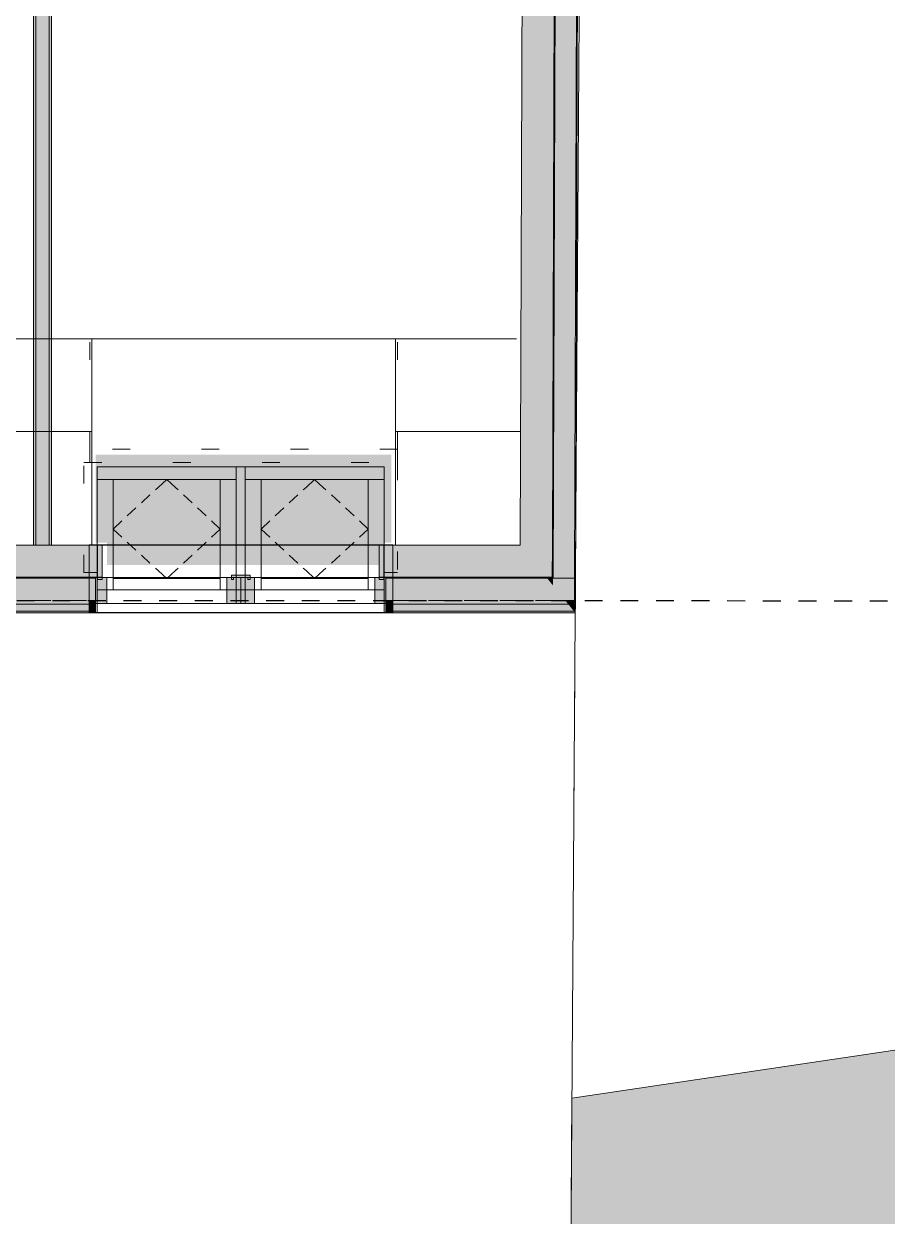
# Model space of a CAD drawing. Header units: metres. Extents: x -3 to 171, y -23 to 41.
# Drawn here: x 149.22 to 154.06, y 17 to 23.7 of the extents above; entities that cross this region are included whole.
import ezdxf

# ---------------------------------------------------------------- set-up
doc = ezdxf.new("R2010")
doc.units = ezdxf.units.M
doc.header["$MEASUREMENT"] = 0
doc.linetypes.add('Baufluchtlinie', pattern=[0.013, 0.008, -0.005])
doc.linetypes.add('UNSICHTBAR', pattern=[0.4, 0, -0.4])
for name, color, linetype in [('110 Wand Aussen', 7, 'Continuous'), ('130 Wand Innen', 7, 'Continuous'), ('310 Dachkonstruktion massiv', 7, 'Continuous'), ('325 Dachfenster', 7, 'Continuous'), ('725 Nachbarbebauung', 7, 'Continuous'), ('815 Raumbegrenzung', 7, 'Continuous'), ('905 VP Beschriftung Übersicht.Übersicht', 7, 'Continuous'), ('925 Vorentwurf Beschriftung', 7, 'Continuous'), ('Neubau_840 Baulinien', 7, 'Continuous')]:
    doc.layers.add(name, color=color, linetype=linetype)
doc.linetypes.add('Grenze Grundstück', pattern='A,0,[1,415_260415_PP_VA_1_7 1 DG1.Shx,S=0.00031746,R=0,X=0,Y=0],-0.04,0', length=0.04)

# ---------------------------------------------------------------- blocks, each defined once
blk = doc.blocks.new('Decke_7_2', base_point=(152.2827, 15.8899))
at = {"layer": '725 Nachbarbebauung', "linetype": 'Continuous', "lineweight": 0, "true_color": 0x1f1f1f}
blk.add_hatch(color=250, dxfattribs=at).paths.add_polyline_path([(152.2827, 15.8899), (152.2278, 4.1322), (158.4701, 5.2674), (171.1568, 7.1532), (171.2501, 20.4837), (152.2946, 17.666)])
at = {"layer": '725 Nachbarbebauung', "color": 8, "linetype": 'Continuous', "lineweight": 13, "flags": 128}
blk.add_lwpolyline([(152.2827, 15.8899), (152.2278, 4.1322), (158.4701, 5.2674), (171.1568, 7.1532), (171.2501, 20.4837), (152.2946, 17.666)], close=True, dxfattribs=at)
blk = doc.blocks.new('Einfache Fensteröffnung[3]_2', base_point=(133.3792, 35.4602))
at = {"layer": '110 Wand Aussen', "color": 7, "linetype": 'Continuous', "lineweight": 18}
for p, q in [((149.5859, 20.5902), (149.5859, 20.7702)), ((151.2899, 20.5902), (151.2899, 20.7702))]:
    blk.add_line(p, q, dxfattribs=at)
at = {"layer": '110 Wand Aussen', "color": 7, "linetype": 'Continuous', "lineweight": 25}
for p, q in [((151.2899, 20.7702), (149.5859, 20.7702)), ((151.2899, 20.3902), (149.5859, 20.3902))]:
    blk.add_line(p, q, dxfattribs=at)
at = {"layer": '110 Wand Aussen', "color": 7, "linetype": 'Continuous', "lineweight": 13}
for p, q in [((149.5859, 20.5852), (149.5859, 20.5902)), ((149.5859, 20.4602), (149.5859, 20.5852)), ((151.2899, 20.5852), (151.2899, 20.5902)), ((151.2899, 20.4602), (151.2899, 20.5852)), ((149.5859, 20.4402), (149.5859, 20.4602)), ((149.5859, 20.4002), (149.5859, 20.4402)), ((151.2899, 20.4402), (151.2899, 20.4602)), ((151.2899, 20.4002), (151.2899, 20.4402)), ((149.5859, 20.3902), (149.5859, 20.4002)), ((151.2899, 20.3902), (151.2899, 20.4002))]:
    blk.add_line(p, q, dxfattribs=at)
blk = doc.blocks.new('Einfache Fensteröffnung[4]_2', base_point=(133.3792, 35.4602))
at = {"layer": '110 Wand Aussen', "color": 7, "linetype": 'Continuous', "lineweight": 18}
for p, q in [((147.1672, 20.5902), (147.1672, 20.7702)), ((148.8712, 20.5902), (148.8712, 20.7702))]:
    blk.add_line(p, q, dxfattribs=at)
at = {"layer": '110 Wand Aussen', "color": 7, "linetype": 'Continuous', "lineweight": 25}
for p, q in [((148.8712, 20.7702), (147.1672, 20.7702)), ((148.8712, 20.3902), (147.1672, 20.3902))]:
    blk.add_line(p, q, dxfattribs=at)
at = {"layer": '110 Wand Aussen', "color": 7, "linetype": 'Continuous', "lineweight": 13}
for p, q in [((147.1672, 20.5852), (147.1672, 20.5902)), ((147.1672, 20.4602), (147.1672, 20.5852)), ((148.8712, 20.5852), (148.8712, 20.5902)), ((148.8712, 20.4602), (148.8712, 20.5852)), ((147.1672, 20.4402), (147.1672, 20.4602)), ((147.1672, 20.4002), (147.1672, 20.4402)), ((148.8712, 20.4402), (148.8712, 20.4602)), ((148.8712, 20.4002), (148.8712, 20.4402)), ((147.1672, 20.3902), (147.1672, 20.4002)), ((148.8712, 20.3902), (148.8712, 20.4002))]:
    blk.add_line(p, q, dxfattribs=at)
blk = doc.blocks.new('Wand_8_2', base_point=(152.3142, 20.4602))
at = {"layer": '110 Wand Aussen', "linetype": 'Continuous', "lineweight": 0, "true_color": 0x000000}
for points in [[(145.9292, 20.5902), (147.1672, 20.5902), (147.1672, 20.7702), (145.9292, 20.7702)], [(149.5859, 20.7702), (148.8712, 20.7702), (148.8712, 20.5902), (149.5859, 20.5902)], [(151.2899, 20.7702), (151.2899, 20.5902), (152.0047, 20.5902), (152.0053, 20.7702)], [(152.0047, 20.5902), (152.1515, 20.5902), (152.0053, 20.7702)], [(152.0053, 20.7702), (152.1515, 20.5902), (152.1847, 20.5902), (152.1853, 20.7702)], [(145.9292, 20.5852), (147.1672, 20.5852), (147.1672, 20.5902), (145.9292, 20.5902)], [(145.9292, 20.5852), (145.9292, 20.4602), (147.1672, 20.4602), (147.1672, 20.5852)], [(149.5859, 20.5902), (148.8712, 20.5902), (148.8712, 20.5852), (149.5859, 20.5852)], [(148.8712, 20.4602), (149.5859, 20.4602), (149.5859, 20.5852), (148.8712, 20.5852)], [(152.1515, 20.5902), (151.2899, 20.5902), (151.2899, 20.5852), (152.1556, 20.5852)], [(152.1556, 20.5852), (151.2899, 20.5852), (151.2899, 20.4602), (152.2571, 20.4602)], [(152.1515, 20.5902), (152.1556, 20.5852), (152.1846, 20.5852), (152.1847, 20.5902)], [(152.1556, 20.5852), (152.1845, 20.5496), (152.1846, 20.5852)], [(152.1846, 20.5852), (152.1845, 20.5496), (152.1895, 20.5435), (152.1896, 20.5852)], [(152.1847, 20.5902), (152.1846, 20.5852), (152.1896, 20.5852), (152.1897, 20.5902)], [(152.1896, 20.5852), (152.1895, 20.5435), (152.2571, 20.4602), (152.3092, 20.4602), (152.3096, 20.5852)], [(145.9292, 20.4602), (145.9292, 20.4402), (147.1672, 20.4402), (147.1672, 20.4602)], [(148.8712, 20.4402), (149.5859, 20.4402), (149.5859, 20.4602), (148.8712, 20.4602)], [(152.2571, 20.4602), (151.2899, 20.4602), (151.2899, 20.4402), (152.2734, 20.4402)], [(152.2571, 20.4602), (152.2734, 20.4402), (152.3092, 20.4402), (152.3092, 20.4602)], [(152.3092, 20.4602), (152.3092, 20.4402), (152.3142, 20.4402), (152.3142, 20.4602)], [(145.9292, 20.3902), (147.1672, 20.3902), (147.1672, 20.4002), (145.9292, 20.4002)], [(148.8712, 20.4002), (148.8712, 20.3902), (149.5859, 20.3902), (149.5859, 20.4002)], [(151.2899, 20.4002), (151.2899, 20.3902), (152.314, 20.3902), (152.3059, 20.4002)], [(152.3059, 20.4002), (152.309, 20.3964), (152.309, 20.4002)], [(152.309, 20.3964), (152.314, 20.3902), (152.314, 20.4002), (152.309, 20.4002)]]:
    blk.add_hatch(color=18, dxfattribs=at).paths.add_polyline_path(points)
at = {"layer": '110 Wand Aussen', "linetype": 'Continuous', "lineweight": 0, "true_color": 0xffffff}
for points in [[(145.9292, 20.4402), (145.9292, 20.4002), (147.1672, 20.4002), (147.1672, 20.4402)], [(148.8712, 20.4002), (149.5859, 20.4002), (149.5859, 20.4402), (148.8712, 20.4402)], [(152.2734, 20.4402), (151.2899, 20.4402), (151.2899, 20.4002), (152.3059, 20.4002)], [(152.2734, 20.4402), (152.3059, 20.4002), (152.309, 20.4002), (152.3092, 20.4402)], [(152.3092, 20.4402), (152.309, 20.4002), (152.314, 20.4002), (152.3142, 20.4402)]]:
    blk.add_hatch(color=7, dxfattribs=at).paths.add_polyline_path(points)
at = {"layer": '110 Wand Aussen', "color": 7, "linetype": 'Continuous', "lineweight": 18}
for p, q in [((147.1672, 20.5902), (147.1672, 20.7702)), ((148.8712, 20.5902), (148.8712, 20.7702)), ((149.5859, 20.5902), (149.5859, 20.7702)), ((151.2899, 20.5902), (151.2899, 20.7702)), ((152.1847, 20.5902), (152.1853, 20.7702)), ((145.9292, 20.5902), (147.1672, 20.5902)), ((148.8712, 20.5902), (149.5859, 20.5902)), ((151.2899, 20.5902), (152.0047, 20.5902)), ((152.0047, 20.5902), (152.1515, 20.5902)), ((152.1515, 20.5902), (152.1847, 20.5902))]:
    blk.add_line(p, q, dxfattribs=at)
at = {"layer": '110 Wand Aussen', "color": 7, "linetype": 'Continuous', "lineweight": 13}
for p, q in [((145.9292, 20.5852), (147.1672, 20.5852)), ((147.1672, 20.5852), (147.1672, 20.5902)), ((147.1672, 20.4602), (147.1672, 20.5852)), ((148.8712, 20.5852), (148.8712, 20.5902)), ((148.8712, 20.5852), (149.5859, 20.5852)), ((148.8712, 20.4602), (148.8712, 20.5852)), ((149.5859, 20.5852), (149.5859, 20.5902)), ((149.5859, 20.4602), (149.5859, 20.5852)), ((151.2899, 20.5852), (151.2899, 20.5902)), ((151.2899, 20.5852), (152.1556, 20.5852)), ((151.2899, 20.4602), (151.2899, 20.5852)), ((152.1556, 20.5852), (152.1846, 20.5852)), ((152.1846, 20.5852), (152.1896, 20.5852)), ((152.1896, 20.5852), (152.1897, 20.5902)), ((152.1896, 20.5852), (152.3096, 20.5852)), ((152.3092, 20.4602), (152.3096, 20.5852)), ((145.9292, 20.4402), (147.1672, 20.4402)), ((147.1672, 20.4402), (147.1672, 20.4602)), ((147.1672, 20.4002), (147.1672, 20.4402)), ((148.8712, 20.4402), (148.8712, 20.4602)), ((148.8712, 20.4402), (149.5859, 20.4402)), ((148.8712, 20.4002), (148.8712, 20.4402)), ((149.5859, 20.4402), (149.5859, 20.4602)), ((149.5859, 20.4002), (149.5859, 20.4402)), ((151.2899, 20.4402), (151.2899, 20.4602)), ((151.2899, 20.4402), (152.2734, 20.4402)), ((151.2899, 20.4002), (151.2899, 20.4402)), ((152.2734, 20.4402), (152.3092, 20.4402)), ((152.3092, 20.4402), (152.3142, 20.4402)), ((145.9292, 20.4002), (147.1672, 20.4002)), ((147.1672, 20.3902), (147.1672, 20.4002)), ((148.8712, 20.4002), (149.5859, 20.4002)), ((148.8712, 20.3902), (148.8712, 20.4002)), ((149.5859, 20.3902), (149.5859, 20.4002)), ((151.2899, 20.4002), (152.3059, 20.4002)), ((151.2899, 20.3902), (151.2899, 20.4002)), ((152.3059, 20.4002), (152.309, 20.4002)), ((152.309, 20.4002), (152.314, 20.4002))]:
    blk.add_line(p, q, dxfattribs=at)
at = {"layer": '110 Wand Aussen', "color": 7, "linetype": 'Baufluchtlinie', "lineweight": 0}
for p, q in [((145.9292, 20.4602), (147.1672, 20.4602)), ((148.8712, 20.4602), (149.5859, 20.4602)), ((151.2899, 20.4602), (152.2571, 20.4602)), ((152.2571, 20.4602), (152.3092, 20.4602)), ((152.3092, 20.4602), (152.3142, 20.4602))]:
    blk.add_line(p, q, dxfattribs=at)
at = {"layer": '110 Wand Aussen', "color": 7, "linetype": 'Continuous', "lineweight": 18, "flags": 128}
for points in [[(147.1672, 20.7702), (145.9292, 20.7702)], [(149.5859, 20.7702), (148.8712, 20.7702)], [(152.0053, 20.7702), (151.2899, 20.7702)]]:
    blk.add_lwpolyline(points, dxfattribs=at)
at = {"layer": '110 Wand Aussen', "color": 7, "linetype": 'Continuous', "lineweight": 13, "flags": 128}
for points in [[(145.9292, 20.4602), (145.9292, 20.5852)], [(145.9292, 20.4402), (145.9292, 20.4602)], [(145.9292, 20.4002), (145.9292, 20.4402)], [(152.314, 20.4002), (152.3142, 20.4402)], [(152.3142, 20.4402), (152.3142, 20.4602)], [(145.9292, 20.3902), (145.9292, 20.4002)], [(145.9292, 20.3902), (147.1672, 20.3902)], [(148.8712, 20.3902), (149.5859, 20.3902)], [(151.2899, 20.3902), (152.314, 20.3902)], [(152.314, 20.3902), (152.314, 20.4002)]]:
    blk.add_lwpolyline(points, dxfattribs=at)
at = {"layer": '110 Wand Aussen', "color": 7, "linetype": 'Continuous', "lineweight": 13}
for name in ['Einfache Fensteröffnung[4]_2', 'Einfache Fensteröffnung[3]_2']:
    blk.add_blockref(name, (133.3792, 35.4602), dxfattribs=at)
blk = doc.blocks.new('Wand_35_2', base_point=(152.349, 30.891))
at = {"layer": '110 Wand Aussen', "linetype": 'Continuous', "lineweight": 0, "true_color": 0x000000}
for points in [[(152.1853, 20.7702), (152.219, 30.8915), (152.039, 30.8921), (152.0053, 20.7702)], [(152.1897, 20.5902), (152.224, 30.8915), (152.219, 30.8915), (152.1847, 20.5902)], [(152.3096, 20.5852), (152.344, 30.8911), (152.224, 30.8915), (152.1896, 20.5852)], [(152.3142, 20.4602), (152.349, 30.891), (152.344, 30.8911), (152.3092, 20.4602)]]:
    blk.add_hatch(color=18, dxfattribs=at).paths.add_polyline_path(points)
at = {"layer": '110 Wand Aussen', "color": 7, "linetype": 'Continuous', "lineweight": 18}
for p, q in [((152.1853, 20.7702), (152.219, 30.8915)), ((152.1847, 20.5902), (152.1853, 20.7702))]:
    blk.add_line(p, q, dxfattribs=at)
at = {"layer": '110 Wand Aussen', "color": 7, "linetype": 'Continuous', "lineweight": 13}
for p, q in [((152.1897, 20.5902), (152.224, 30.8915)), ((152.3096, 20.5852), (152.344, 30.8911)), ((152.1896, 20.5852), (152.1897, 20.5902)), ((152.1896, 20.5852), (152.3096, 20.5852)), ((152.3092, 20.4602), (152.3096, 20.5852))]:
    blk.add_line(p, q, dxfattribs=at)
at = {"layer": '110 Wand Aussen', "color": 7, "linetype": 'Baufluchtlinie', "lineweight": 0}
blk.add_line((152.3092, 20.4602), (152.3142, 20.4602), dxfattribs=at)
at = {"layer": '110 Wand Aussen', "color": 7, "linetype": 'Continuous', "lineweight": 13, "flags": 128}
blk.add_lwpolyline([(152.3142, 20.4602), (152.349, 30.891)], dxfattribs=at)
at = {"layer": '110 Wand Aussen', "color": 7, "linetype": 'Continuous', "lineweight": 18, "flags": 128}
blk.add_lwpolyline([(152.0335, 29.2352), (152.0053, 20.7702)], dxfattribs=at)
blk = doc.blocks.new('Wand_39_2', base_point=(149.2742, 28.2352))
at = {"layer": '130 Wand Innen', "linetype": 'Continuous', "lineweight": 0, "true_color": 0x000000}
for points in [[(149.2742, 20.7702), (149.2867, 20.7702), (149.2867, 25.1445), (149.2742, 25.1445)], [(149.2867, 20.7702), (149.3617, 20.7702), (149.3617, 25.1445), (149.2867, 25.1445)], [(149.3617, 25.1445), (149.3617, 20.7702), (149.3742, 20.7702), (149.3742, 25.1445)]]:
    blk.add_hatch(color=18, dxfattribs=at).paths.add_polyline_path(points)
at = {"layer": '130 Wand Innen', "color": 7, "linetype": 'Continuous', "lineweight": 18}
for p, q in [((149.2867, 25.1445), (149.2867, 20.7702)), ((149.3617, 20.7702), (149.3617, 25.1445))]:
    blk.add_line(p, q, dxfattribs=at)
at = {"layer": '130 Wand Innen', "color": 7, "linetype": 'Continuous', "lineweight": 18, "flags": 128}
for points in [[(149.3742, 20.7702), (149.3742, 25.1445)], [(149.2742, 24.8352), (149.2742, 20.7702)], [(149.2742, 20.7702), (149.2867, 20.7702)], [(149.2867, 20.7702), (149.3617, 20.7702)], [(149.3617, 20.7702), (149.3742, 20.7702)]]:
    blk.add_lwpolyline(points, dxfattribs=at)
blk = doc.blocks.new('VELUX VerticalBundle[16]_2', base_point=(133.3792, 35.4602))
at = {"layer": '325 Dachfenster', "linetype": 'Continuous', "lineweight": 0, "true_color": 0x000000}
for points in [[(149.6582, 20.5782), (149.6582, 20.6902), (149.6582, 20.7702), (149.6332, 20.7702), (149.6332, 20.6902), (149.6332, 20.5782)], [(151.214, 20.5782), (151.239, 20.5782), (151.239, 20.6902), (151.239, 20.7702), (151.214, 20.7702), (151.214, 20.6902)], [(149.6311, 20.5899), (149.6211, 20.5899), (149.6211, 20.4429), (149.6311, 20.4429)], [(149.6842, 20.5899), (149.6311, 20.5899), (149.6311, 20.4429), (149.6842, 20.4429)], [(150.4111, 20.5899), (150.358, 20.5899), (150.358, 20.4429), (150.4111, 20.4429)], [(150.3838, 20.5781), (150.3963, 20.5781), (150.3963, 20.5897), (150.4759, 20.5897), (150.4759, 20.5781), (150.4884, 20.5781), (150.4884, 20.6022), (150.3838, 20.6022)], [(150.4361, 20.5899), (150.4111, 20.5899), (150.4111, 20.4429), (150.4361, 20.4429)], [(150.4611, 20.5899), (150.4361, 20.5899), (150.4361, 20.4429), (150.4611, 20.4429)], [(150.5142, 20.5899), (150.4611, 20.5899), (150.4611, 20.4429), (150.5142, 20.4429)], [(151.2411, 20.5899), (151.188, 20.5899), (151.188, 20.4429), (151.2411, 20.4429)], [(151.2511, 20.5899), (151.2411, 20.5899), (151.2411, 20.4429), (151.2511, 20.4429)]]:
    blk.add_hatch(color=18, dxfattribs=at).paths.add_polyline_path(points)
at = {"layer": '325 Dachfenster', "color": 7, "linetype": 'Continuous', "lineweight": 18}
for p, q in [((150.358, 20.5899), (149.6842, 20.5899)), ((151.188, 20.5899), (150.5142, 20.5899)), ((150.358, 20.4429), (149.6842, 20.4429)), ((150.358, 20.4429), (149.6842, 20.4429)), ((151.188, 20.4429), (150.5142, 20.4429)), ((151.188, 20.4429), (150.5142, 20.4429))]:
    blk.add_line(p, q, dxfattribs=at)
at = {"layer": '325 Dachfenster', "color": 7, "linetype": 'Continuous', "lineweight": 18, "flags": 128}
for points in [[(149.6582, 20.5782), (149.6332, 20.5782), (149.6332, 20.6902), (149.6332, 20.7702), (149.6582, 20.7702), (149.6582, 20.6902)], [(151.214, 20.5782), (151.239, 20.5782), (151.239, 20.6902), (151.239, 20.7702), (151.214, 20.7702), (151.214, 20.6902)], [(149.6311, 20.5899), (149.6211, 20.5899), (149.6211, 20.4429), (149.6311, 20.4429)], [(150.3838, 20.5781), (150.3838, 20.6022), (150.4884, 20.6022), (150.4884, 20.5781), (150.4759, 20.5781), (150.4759, 20.5897), (150.3963, 20.5897), (150.3963, 20.5781)], [(150.4361, 20.5899), (150.4111, 20.5899), (150.4111, 20.4429), (150.4361, 20.4429)], [(150.4611, 20.5899), (150.4361, 20.5899), (150.4361, 20.4429), (150.4611, 20.4429)], [(151.2511, 20.5899), (151.2411, 20.5899), (151.2411, 20.4429), (151.2511, 20.4429)]]:
    blk.add_lwpolyline(points, close=True, dxfattribs=at)
at = {"layer": '325 Dachfenster', "color": 7, "linetype": 'Continuous', "lineweight": 13, "flags": 128}
for points in [[(149.6842, 20.5899), (149.6311, 20.5899), (149.6311, 20.4429), (149.6842, 20.4429)], [(150.4111, 20.5899), (150.358, 20.5899), (150.358, 20.4429), (150.4111, 20.4429)], [(150.5142, 20.5899), (150.4611, 20.5899), (150.4611, 20.4429), (150.5142, 20.4429)], [(151.2411, 20.5899), (151.188, 20.5899), (151.188, 20.4429), (151.2411, 20.4429)]]:
    blk.add_lwpolyline(points, close=True, dxfattribs=at)
blk = doc.blocks.new('Wand_132_2', base_point=(149.5859, 20.4602))
at = {"layer": '325 Dachfenster', "linetype": 'Continuous', "lineweight": 0, "true_color": 0x000000}
for points in [[(149.5859, 20.7702), (149.5859, 20.5902), (149.6332, 20.5902), (149.6332, 20.6902), (149.6332, 20.7702)], [(151.239, 20.6902), (151.239, 20.5902), (151.2899, 20.5902), (151.2899, 20.7702), (151.239, 20.7702)], [(149.5859, 20.5902), (149.5859, 20.5852), (149.6211, 20.5852), (149.6211, 20.5902)], [(149.5859, 20.4602), (149.6211, 20.4602), (149.6211, 20.5852), (149.5859, 20.5852)], [(151.2511, 20.5852), (151.2899, 20.5852), (151.2899, 20.5902), (151.2511, 20.5902)], [(151.2511, 20.4602), (151.2899, 20.4602), (151.2899, 20.5852), (151.2511, 20.5852)], [(149.5859, 20.4402), (149.6211, 20.4402), (149.6211, 20.4602), (149.5859, 20.4602)], [(151.2511, 20.4402), (151.2899, 20.4402), (151.2899, 20.4602), (151.2511, 20.4602)], [(149.6211, 20.4002), (149.5859, 20.4002), (149.5859, 20.3902), (149.6211, 20.3902)], [(151.2899, 20.4002), (151.2511, 20.4002), (151.2511, 20.3902), (151.2899, 20.3902)]]:
    blk.add_hatch(color=18, dxfattribs=at).paths.add_polyline_path(points)
at = {"layer": '325 Dachfenster', "linetype": 'Continuous', "lineweight": 0, "true_color": 0xffffff}
for points in [[(149.5859, 20.4002), (149.6211, 20.4002), (149.6211, 20.4402), (149.5859, 20.4402)], [(151.2511, 20.4002), (151.2899, 20.4002), (151.2899, 20.4402), (151.2511, 20.4402)]]:
    blk.add_hatch(color=7, dxfattribs=at).paths.add_polyline_path(points)
at = {"layer": '325 Dachfenster', "color": 7, "linetype": 'Continuous', "lineweight": 18}
for p, q in [((149.6582, 20.6902), (149.6582, 20.7702)), ((151.214, 20.6902), (151.214, 20.7702)), ((149.6582, 20.5902), (149.6582, 20.6902)), ((151.214, 20.5902), (151.214, 20.6902)), ((149.5859, 20.5902), (149.6211, 20.5902)), ((149.6582, 20.5902), (149.6211, 20.5902)), ((149.6211, 20.5902), (149.6211, 20.3902)), ((151.214, 20.5902), (151.2511, 20.5902)), ((151.2511, 20.5902), (151.2899, 20.5902)), ((151.2511, 20.5902), (151.2511, 20.3902))]:
    blk.add_line(p, q, dxfattribs=at)
at = {"layer": '325 Dachfenster', "color": 7, "linetype": 'Continuous', "lineweight": 13}
for p, q in [((149.5859, 20.5852), (149.6211, 20.5852)), ((151.2511, 20.5852), (151.2899, 20.5852)), ((149.5859, 20.4402), (149.6211, 20.4402)), ((151.2511, 20.4402), (151.2899, 20.4402)), ((149.5859, 20.4002), (149.6211, 20.4002)), ((151.2511, 20.4002), (151.2899, 20.4002))]:
    blk.add_line(p, q, dxfattribs=at)
at = {"layer": '325 Dachfenster', "color": 7, "linetype": 'Baufluchtlinie', "lineweight": 0}
for p, q in [((149.5859, 20.4602), (149.6211, 20.4602)), ((151.2511, 20.4602), (151.2899, 20.4602))]:
    blk.add_line(p, q, dxfattribs=at)
at = {"layer": '325 Dachfenster', "color": 7, "linetype": 'Continuous', "lineweight": 18, "flags": 128}
for points in [[(149.6332, 20.7702), (149.5859, 20.7702)], [(151.2899, 20.7702), (151.239, 20.7702)]]:
    blk.add_lwpolyline(points, dxfattribs=at)
at = {"layer": '325 Dachfenster', "color": 7, "linetype": 'Continuous', "lineweight": 13, "flags": 128}
for points in [[(149.5859, 20.3902), (149.6211, 20.3902)], [(151.2511, 20.3902), (151.2899, 20.3902)]]:
    blk.add_lwpolyline(points, dxfattribs=at)
at = {"layer": '325 Dachfenster', "color": 7, "linetype": 'Continuous', "lineweight": 13}
blk.add_blockref('VELUX VerticalBundle[16]_2', (133.3792, 35.4602), dxfattribs=at)
blk = doc.blocks.new('VELUX SlopeRoofBundle[27]_2', base_point=(133.3792, 35.4602))
at = {"layer": '325 Dachfenster', "linetype": 'Continuous', "lineweight": 0, "flags": 128}
for points in [[(149.6311, 21.2105), (150.4111, 21.2105), (150.4611, 21.2105), (151.2411, 21.2105)], [(149.6311, 21.2105), (149.6311, 20.6164), (149.6311, 20.519), (149.6311, 20.3902)], [(150.4111, 21.2105), (150.4111, 20.519)], [(150.4611, 21.2105), (150.4611, 20.519)], [(151.2411, 21.2105), (151.2411, 20.6164), (151.2411, 20.519), (151.2411, 20.3902)], [(149.6311, 21.1398), (150.4111, 21.1398)], [(149.7211, 21.1398), (149.7211, 20.519)], [(150.0211, 21.1398), (149.9726, 21.0948), (149.9573, 21.0806)], [(150.0211, 21.1398), (150.0695, 21.0948), (150.0848, 21.0806)], [(150.3211, 21.1398), (150.3211, 20.519)], [(150.4611, 21.1398), (151.2411, 21.1398)], [(150.5511, 21.1398), (150.5511, 20.519)], [(150.8511, 21.1398), (150.8026, 21.0948), (150.7873, 21.0806)], [(150.8511, 21.1398), (150.8995, 21.0948), (150.9148, 21.0806)], [(151.1511, 21.1398), (151.1511, 20.519)], [(149.927, 21.0525), (149.8786, 21.0075)], [(150.1151, 21.0525), (150.1635, 21.0075)], [(150.757, 21.0525), (150.7086, 21.0075)], [(150.9451, 21.0525), (150.9935, 21.0075)], [(149.8483, 20.9794), (149.7998, 20.9344)], [(150.1938, 20.9794), (150.2423, 20.9344)], [(150.6783, 20.9794), (150.6298, 20.9344)], [(151.0238, 20.9794), (151.0723, 20.9344)], [(149.7695, 20.9062), (149.7211, 20.8612)], [(150.2726, 20.9062), (150.3211, 20.8612)], [(150.5995, 20.9062), (150.5511, 20.8612)], [(151.1026, 20.9062), (151.1511, 20.8612)], [(149.7695, 20.8162), (149.7211, 20.8612)], [(150.2726, 20.8162), (150.3211, 20.8612)], [(150.5995, 20.8162), (150.5511, 20.8612)], [(151.1026, 20.8162), (151.1511, 20.8612)], [(149.8483, 20.7431), (149.7998, 20.7881)], [(150.1938, 20.7431), (150.2423, 20.7881)], [(150.6783, 20.7431), (150.6298, 20.7881)], [(151.0238, 20.7431), (151.0723, 20.7881)], [(149.927, 20.6699), (149.8786, 20.715)], [(150.1151, 20.6699), (150.1635, 20.715)], [(150.757, 20.6699), (150.7086, 20.715)], [(150.9451, 20.6699), (150.9935, 20.715)], [(150.0211, 20.5826), (149.9726, 20.6276), (149.9573, 20.6418)], [(150.0211, 20.5826), (150.0695, 20.6276), (150.0848, 20.6418)], [(150.8511, 20.5826), (150.8026, 20.6276), (150.7873, 20.6418)], [(150.8511, 20.5826), (150.8995, 20.6276), (150.9148, 20.6418)], [(149.7211, 20.5826), (150.3211, 20.5826)], [(150.5511, 20.5826), (151.1511, 20.5826)], [(151.2411, 20.519), (149.6311, 20.519)], [(151.2411, 20.3902), (150.4361, 20.3902), (149.6311, 20.3902)]]:
    blk.add_lwpolyline(points, dxfattribs=at)
blk = doc.blocks.new('Dachfläche_28_2', base_point=(151.3161, 20.6164))
at = {"layer": '325 Dachfenster', "color": 255, "linetype": 'UNSICHTBAR', "lineweight": 13, "flags": 128}
for points in [[(149.5892, 21.31), (149.5892, 21.928)], [(149.5892, 21.928), (151.3161, 21.928)], [(151.3161, 21.31), (151.3161, 21.928)], [(151.3161, 21.31), (149.5892, 21.31)], [(149.5892, 21.2347), (149.5892, 21.31)], [(151.3161, 21.2347), (151.3161, 21.31)], [(149.5561, 21.2347), (151.3161, 21.2347)], [(149.5561, 21.2347), (149.5561, 21.2347)], [(149.5561, 21.2347), (151.3161, 21.2347)], [(149.5561, 20.6164), (149.5561, 21.2347)], [(151.3161, 21.2347), (151.3161, 21.2347)], [(151.3161, 21.2347), (151.3161, 20.6164)], [(149.6311, 20.6164), (149.5561, 20.6164)], [(151.3161, 20.6164), (151.2411, 20.6164)]]:
    blk.add_lwpolyline(points, dxfattribs=at)
at = {"layer": '325 Dachfenster', "linetype": 'Continuous', "lineweight": 0}
blk.add_blockref('VELUX SlopeRoofBundle[27]_2', (133.3792, 35.4602), dxfattribs=at)

msp = doc.modelspace()

# ---------------------------------------------------------------- hatches: boundary and pattern name
at = {"layer": '905 VP Beschriftung Übersicht.Übersicht', "linetype": 'Continuous', "lineweight": 0}
msp.add_hatch(color=255, dxfattribs=at).paths.add_polyline_path([(149.6223, 20.7847), (149.6863, 20.7847), (149.6863, 20.6599), (151.2421, 20.6599), (151.2421, 20.7847), (151.2823, 20.7847), (151.2823, 21.2788), (149.6223, 21.2788)])
at = {"layer": '905 VP Beschriftung Übersicht.Übersicht', "linetype": 'Continuous', "lineweight": 0, "true_color": 0x2a2e32}
msp.add_hatch(color=250, dxfattribs=at).paths.add_polyline_path([(149.6223, 20.7847), (149.6863, 20.7847), (149.6863, 20.6599), (151.2421, 20.6599), (151.2421, 20.7847), (151.2823, 20.7847), (151.2823, 21.2788), (149.6223, 21.2788)])

# ---------------------------------------------------------------- linework, layer by layer
at = {"layer": '310 Dachkonstruktion massiv', "color": 8, "linetype": 'Grenze Grundstück', "lineweight": 13, "ltscale": 200}
for p, q in [((149.6003, 21.928), (149.6003, 20.7702)), ((151.3043, 21.928), (151.3043, 20.7702)), ((148.8943, 21.408), (149.6003, 21.408)), ((151.3043, 21.408), (152.0074, 21.408))]:
    msp.add_line(p, q, dxfattribs=at)
msp.add_lwpolyline([(151.9842, 21.928), (145.6192, 21.928), (145.6192, 20.7702)], dxfattribs=at)
at = {"layer": '815 Raumbegrenzung', "color": 8, "linetype": 'Continuous', "lineweight": 13}
msp.add_line((149.6492, 20.3902), (151.2792, 20.3902), dxfattribs=at)
at = {"layer": '925 Vorentwurf Beschriftung', "color": 8, "linetype": 'UNSICHTBAR', "lineweight": 13}
msp.add_line((152.3142, 20.4602), (152.2932, 17.4609), dxfattribs=at)
at = {"layer": 'Neubau_840 Baulinien', "color": 254, "linetype": 'Grenze Grundstück', "lineweight": 13, "true_color": 0xe3e3e3}
msp.add_lwpolyline([(133.3792, 35.46), (152.3642, 35.459), (152.3372, 24.0151), (152.2827, 15.8899), (152.2278, 4.1322), (133.4457, 1.4333), (133.4356, 23.2572)], close=True, dxfattribs=at)
at = {"layer": 'Neubau_840 Baulinien', "color": 1, "linetype": 'Baufluchtlinie', "lineweight": 25, "true_color": 0xfb0106}
msp.add_lwpolyline([(115.647, 20.5608), (133.3792, 20.4602), (152.3668, 20.4597), (171.3553, 20.4443)], dxfattribs=at)

# ---------------------------------------------------------------- block references
at = {"layer": '110 Wand Aussen', "color": 7, "lineweight": 25}
for name, p in [('Wand_35_2', (152.349, 30.891)), ('Wand_8_2', (152.3142, 20.4602))]:
    msp.add_blockref(name, p, dxfattribs=at)
at = {"layer": '130 Wand Innen', "color": 7, "lineweight": 35}
msp.add_blockref('Wand_39_2', (149.2742, 28.2352), dxfattribs=at)
at = {"layer": '325 Dachfenster', "color": 7, "linetype": 'Continuous', "lineweight": 13, "true_color": 0xf4f4f4}
msp.add_blockref('Dachfläche_28_2', (151.3161, 20.6164), dxfattribs=at)
at = {"layer": '325 Dachfenster', "color": 7, "lineweight": 25}
msp.add_blockref('Wand_132_2', (149.5859, 20.4602), dxfattribs=at)
at = {"layer": '725 Nachbarbebauung', "color": 8, "linetype": 'Continuous', "lineweight": 13}
msp.add_blockref('Decke_7_2', (152.2827, 15.8899), dxfattribs=at)

doc.saveas('drawing.dxf')
